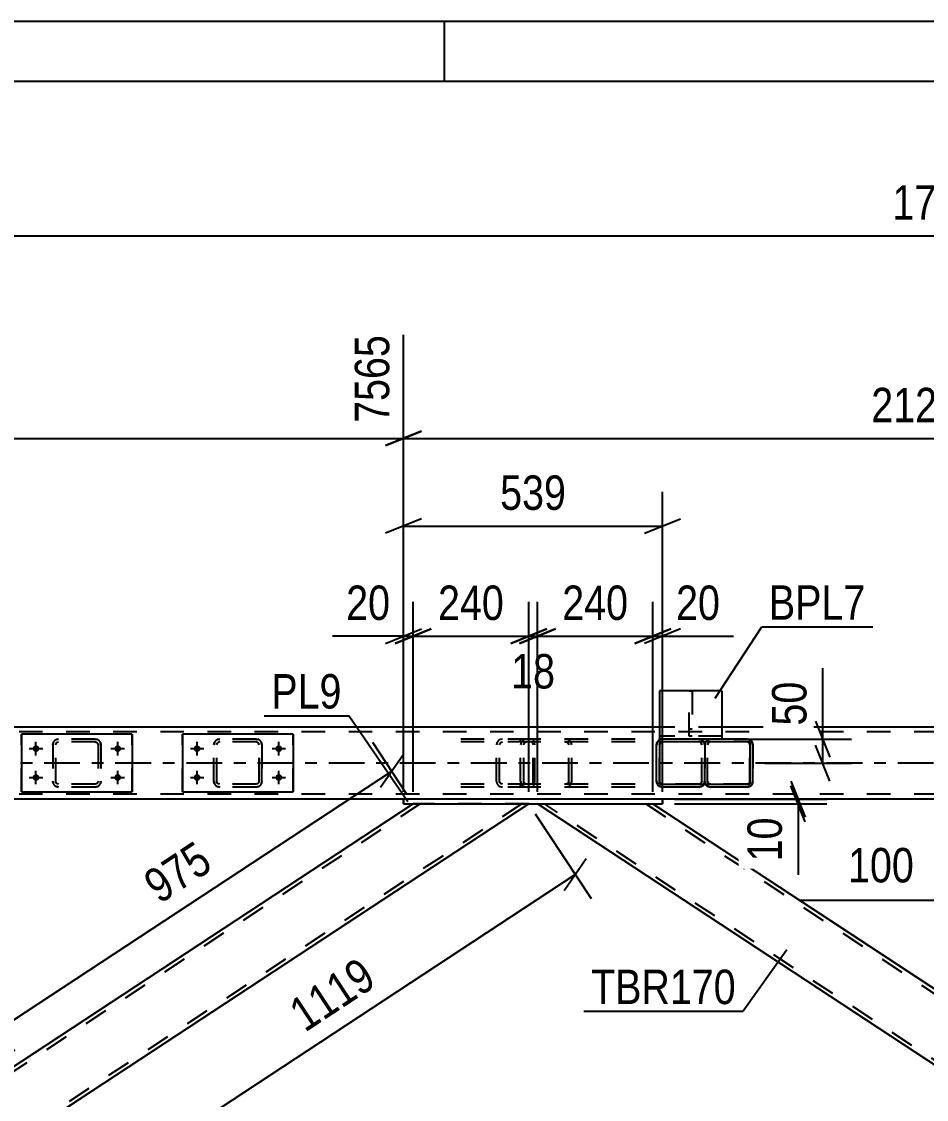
# Model space of a CAD drawing. Header units: millimetres. Extents: x -815 to 374, y -743 to 98.
# Drawn here: x -500.7 to -425.4, y 8.4 to 98.1 of the extents above; entities that cross this region are included whole.
import ezdxf

# ---------------------------------------------------------------- set-up
doc = ezdxf.new("R2010")
doc.units = ezdxf.units.MM
doc.linetypes.add('DXK_LINE_DOT2', pattern=[3.9198, 1.9599, -1.9599])
doc.linetypes.add('DXK_LINE_DOT3', pattern=[5.9187, 2.979, -0.9799, 0.9799, -0.9799])
doc.styles.add('Arial Narrow', font='ARIALN.TTF', dxfattribs={"height": 0.2})

# ---------------------------------------------------------------- blocks, each defined once
blk = doc.blocks.new('Unknown-232933173-1133')
at = {"color": 5, "linetype": 'Continuous'}
for p, q in [((374.469, 98.147), (-814.531, 98.147)), ((-465.531, 93.147), (-465.531, 98.147)), ((369.469, 93.147), (-809.531, 93.147))]:
    blk.add_line(p, q, dxfattribs=at)
blk = doc.blocks.new('Part-232933173-46376 - 4786')
at = {"color": 7, "linetype": 'DXK_LINE_DOT2'}
for p, q in [((-443.883, 37.941), (-443.847, 38.125)), ((-443.847, 38.125), (-443.883, 37.941)), ((-443.883, 34.901), (-443.883, 37.941)), ((-443.883, 37.941), (-443.883, 37.941)), ((-443.883, 34.901), (-443.883, 37.941)), ((-443.643, 37.941), (-443.625, 38.033)), ((-443.625, 38.033), (-443.643, 37.941)), ((-443.643, 34.901), (-443.643, 37.941)), ((-443.643, 37.941), (-443.643, 37.941)), ((-443.643, 34.901), (-443.643, 37.941)), ((-443.625, 38.033), (-443.573, 38.111)), ((-443.573, 38.111), (-443.625, 38.033)), ((-443.587, 38.385), (-443.403, 38.421)), ((-443.573, 38.111), (-443.495, 38.163)), ((-443.403, 38.181), (-443.495, 38.163)), ((-440.363, 38.181), (-443.403, 38.181)), ((-440.363, 38.421), (-440.179, 38.385)), ((-440.271, 38.163), (-440.363, 38.181)), ((-440.193, 38.111), (-440.271, 38.163)), ((-440.193, 38.111), (-440.141, 38.033)), ((-440.141, 38.033), (-440.193, 38.111)), ((-440.141, 38.033), (-440.123, 37.941)), ((-440.123, 37.941), (-440.141, 38.033)), ((-440.123, 34.901), (-440.123, 37.941)), ((-440.123, 37.941), (-440.123, 37.941)), ((-440.123, 34.901), (-440.123, 37.941)), ((-439.92, 38.125), (-439.883, 37.941)), ((-439.883, 37.941), (-439.883, 34.901)), ((-443.883, 34.901), (-443.883, 34.901)), ((-443.847, 34.718), (-443.883, 34.901)), ((-443.883, 34.901), (-443.847, 34.718)), ((-443.643, 34.901), (-443.643, 34.901)), ((-443.625, 34.81), (-443.643, 34.901)), ((-443.643, 34.901), (-443.625, 34.81)), ((-443.573, 34.732), (-443.625, 34.81)), ((-443.625, 34.81), (-443.573, 34.732)), ((-443.403, 34.421), (-443.587, 34.458)), ((-443.495, 34.68), (-443.573, 34.732)), ((-443.403, 34.661), (-443.495, 34.68)), ((-440.363, 34.661), (-443.403, 34.661)), ((-440.271, 34.68), (-440.363, 34.661)), ((-440.179, 34.458), (-440.363, 34.421)), ((-440.193, 34.732), (-440.271, 34.68)), ((-440.141, 34.81), (-440.193, 34.732)), ((-440.193, 34.732), (-440.141, 34.81)), ((-440.123, 34.901), (-440.141, 34.81)), ((-440.141, 34.81), (-440.123, 34.901)), ((-440.123, 34.901), (-440.123, 34.901)), ((-439.883, 34.901), (-439.92, 34.718))]:
    blk.add_line(p, q, dxfattribs=at)
at = {"color": 2, "linetype": 'Continuous'}
for p, q in [((-443.403, 38.421), (-443.587, 38.385)), ((-440.363, 38.421), (-443.403, 38.421)), ((-440.179, 38.385), (-440.363, 38.421)), ((-439.883, 37.941), (-439.92, 38.125)), ((-439.883, 34.901), (-439.883, 37.941)), ((-439.883, 37.941), (-439.883, 37.941)), ((-443.587, 34.458), (-443.403, 34.421)), ((-440.363, 34.421), (-443.403, 34.421)), ((-440.363, 34.421), (-440.179, 34.458)), ((-439.92, 34.718), (-439.883, 34.901)), ((-439.883, 34.901), (-439.883, 34.901))]:
    blk.add_line(p, q, dxfattribs=at)
at = {"color": 7, "linetype": 'DXK_LINE_DOT3'}
blk.add_line((-441.883, 36.421), (-441.883, 36.421), dxfattribs=at)
at = {"color": 7, "linetype": 'DXK_LINE_DOT2'}
for centre, start, end in [((-443.403, 37.941), 112.5, 157.5), ((-443.403, 37.941), 149.40111, 157.5), ((-440.363, 37.941), 22.5, 67.5), ((-443.403, 34.901), 202.5, 247.5), ((-443.403, 34.901), 202.5, 210.59889), ((-440.363, 34.901), 292.5, 337.5)]:
    blk.add_arc(centre, 0.48, start, end, dxfattribs=at)
at = {"color": 2, "linetype": 'Continuous'}
for centre, start, end in [((-443.403, 37.941), 112.5, 149.40111), ((-440.363, 37.941), 22.5, 67.5), ((-443.403, 34.901), 210.59889, 247.5), ((-440.363, 34.901), 292.5, 337.5)]:
    blk.add_arc(centre, 0.48, start, end, dxfattribs=at)
blk = doc.blocks.new('Part-232933173-46434 - 4786')
at = {"color": 2, "linetype": 'Continuous'}
for p, q in [((-442.446, 42.422), (-447.646, 42.422)), ((-447.646, 42.422), (-447.646, 38.422)), ((-442.446, 42.422), (-442.446, 38.422)), ((-447.403, 38.422), (-447.646, 38.422)), ((-442.446, 38.422), (-444.363, 38.422)), ((-442.446, 38.422), (-442.446, 38.422))]:
    blk.add_line(p, q, dxfattribs=at)
at = {"color": 7, "linetype": 'DXK_LINE_DOT2'}
for p, q in [((-442.446, 38.662), (-447.646, 38.662)), ((-447.646, 38.662), (-447.646, 38.646)), ((-447.646, 38.646), (-447.646, 38.442)), ((-442.446, 38.662), (-442.446, 38.662)), ((-442.446, 38.662), (-442.446, 38.442)), ((-447.646, 38.422), (-447.646, 38.442)), ((-444.363, 38.422), (-447.403, 38.422)), ((-442.446, 38.422), (-442.446, 38.442)), ((-442.446, 38.422), (-442.446, 38.422))]:
    blk.add_line(p, q, dxfattribs=at)
blk = doc.blocks.new('Part-232933173-4858 - 4786')
at = {"color": 7, "linetype": 'DXK_LINE_DOT2'}
for p, q in [((-382.419, 33.021), (-458.734, -17.178)), ((-373.975, 33.021), (-450.291, -17.178)), ((-373.393, 33.021), (-383.001, 33.021)), ((-415.595, 11.582), (-420.399, 8.422)), ((-410.791, 8.422), (-415.595, 5.262)), ((-458.162, -16.418), (-459.317, -17.178)), ((-449.709, -17.178), (-459.317, -17.178))]:
    blk.add_line(p, q, dxfattribs=at)
at = {"color": 2, "linetype": 'Continuous'}
for p, q in [((-383.001, 33.021), (-415.595, 11.582)), ((-373.393, 33.021), (-410.791, 8.422)), ((-420.399, 8.422), (-458.162, -16.418)), ((-415.595, 5.262), (-449.709, -17.178))]:
    blk.add_line(p, q, dxfattribs=at)
blk = doc.blocks.new('Bolt-232933173-46454 - 4786')
at = {"linetype": 'Continuous'}
for points in [[(-486.123, 37.901, -1), (-486.123, 37.341, -1)], [(-479.323, 37.901, -1), (-479.323, 37.341, -1)], [(-486.123, 35.501, -1), (-486.123, 34.941, -1)], [(-479.323, 35.501, -1), (-479.323, 34.941, -1)]]:
    blk.add_hatch(color=1, dxfattribs=at).paths.add_polyline_path(points)
at = {"color": 1, "linetype": 'Continuous'}
for p, q in [((-486.123, 37.061), (-486.123, 38.181)), ((-479.323, 37.061), (-479.323, 38.181)), ((-486.683, 37.621), (-485.563, 37.621)), ((-479.883, 37.621), (-478.763, 37.621)), ((-486.683, 35.221), (-485.563, 35.221)), ((-486.123, 34.661), (-486.123, 35.781)), ((-479.883, 35.221), (-478.763, 35.221)), ((-479.323, 34.661), (-479.323, 35.781))]:
    blk.add_line(p, q, dxfattribs=at)
blk = doc.blocks.new('Part-232933173-4863 - 4786')
at = {"color": 7, "linetype": 'DXK_LINE_DOT2'}
for p, q in [((-467.553, 33.021), (-543.869, -17.178)), ((-459.11, 33.021), (-535.425, -17.178)), ((-458.527, 33.021), (-468.135, 33.021)), ((-500.729, 11.582), (-505.533, 8.422)), ((-495.925, 8.422), (-500.729, 5.262)), ((-543.297, -16.418), (-544.451, -17.178)), ((-534.843, -17.178), (-544.451, -17.178))]:
    blk.add_line(p, q, dxfattribs=at)
at = {"color": 2, "linetype": 'Continuous'}
for p, q in [((-468.135, 33.021), (-500.729, 11.582)), ((-458.527, 33.021), (-495.925, 8.422)), ((-505.533, 8.422), (-543.297, -16.418)), ((-500.729, 5.262), (-534.843, -17.178))]:
    blk.add_line(p, q, dxfattribs=at)
blk = doc.blocks.new('Part-232933173-4913 - 4786')
at = {"color": 7, "linetype": 'DXK_LINE_DOT2'}
for p, q in [((-459.16, 38.125), (-459.199, 37.941)), ((-459.199, 34.901), (-459.199, 37.941)), ((-458.943, 37.941), (-458.924, 38.033)), ((-458.943, 34.901), (-458.943, 37.941)), ((-458.924, 38.033), (-458.869, 38.111)), ((-458.688, 38.421), (-458.883, 38.385)), ((-458.869, 38.111), (-458.786, 38.163)), ((-458.786, 38.163), (-458.688, 38.181)), ((-449.673, 38.421), (-458.688, 38.421)), ((-449.673, 38.181), (-458.688, 38.181)), ((-455.257, 38.385), (-455.453, 38.421)), ((-455.453, 38.181), (-455.355, 38.163)), ((-455.355, 38.163), (-455.272, 38.111)), ((-455.272, 38.111), (-455.217, 38.033)), ((-455.217, 38.033), (-455.197, 37.941)), ((-455.197, 34.901), (-455.197, 37.941)), ((-454.942, 37.941), (-454.981, 38.125)), ((-454.942, 34.901), (-454.942, 37.941)), ((-459.199, 34.901), (-459.16, 34.718)), ((-458.924, 34.81), (-458.943, 34.901)), ((-458.869, 34.732), (-458.924, 34.81)), ((-458.883, 34.458), (-458.688, 34.421)), ((-458.786, 34.68), (-458.869, 34.732)), ((-458.688, 34.661), (-458.786, 34.68)), ((-449.673, 34.661), (-458.688, 34.661)), ((-449.673, 34.421), (-458.688, 34.421)), ((-455.355, 34.68), (-455.453, 34.661)), ((-455.453, 34.421), (-455.257, 34.458)), ((-455.272, 34.732), (-455.355, 34.68)), ((-455.217, 34.81), (-455.272, 34.732)), ((-455.197, 34.901), (-455.217, 34.81)), ((-454.981, 34.718), (-454.942, 34.901))]:
    blk.add_line(p, q, dxfattribs=at)
for centre, start, end in [((-458.707, 37.921), 110.75832, 155.68004), ((-455.433, 37.921), 24.31996, 69.24168), ((-458.707, 34.922), 204.31996, 249.24168), ((-455.433, 34.922), 290.75832, 335.68004)]:
    blk.add_arc(centre, 0.496, start, end, dxfattribs=at)
blk = doc.blocks.new('Part-232933173-4919 - 4786')
at = {"color": 7, "linetype": 'DXK_LINE_DOT2'}
for p, q in [((-458.301, 38.421), (-465.743, 38.421)), ((-458.301, 38.181), (-465.743, 38.181)), ((-461.173, 38.125), (-461.212, 37.941)), ((-461.212, 34.901), (-461.212, 37.941)), ((-460.96, 37.941), (-460.941, 38.033)), ((-460.96, 34.901), (-460.96, 37.941)), ((-460.941, 38.033), (-460.886, 38.111)), ((-460.708, 38.421), (-460.901, 38.385)), ((-460.886, 38.111), (-460.804, 38.163)), ((-460.804, 38.163), (-460.708, 38.181)), ((-459.199, 38.181), (-459.199, 38.421)), ((-458.198, 38.385), (-458.301, 38.421)), ((-458.301, 38.181), (-458.25, 38.163)), ((-458.25, 38.163), (-458.206, 38.111)), ((-458.206, 38.111), (-458.177, 38.033)), ((-458.111, 38.281), (-458.198, 38.385)), ((-458.177, 38.033), (-458.166, 37.941)), ((-458.166, 34.901), (-458.166, 37.941)), ((-458.052, 38.125), (-458.111, 38.281)), ((-458.032, 37.941), (-458.052, 38.125)), ((-458.032, 34.901), (-458.032, 37.941)), ((-458.301, 34.661), (-465.743, 34.661)), ((-458.301, 34.421), (-465.743, 34.421)), ((-461.212, 34.901), (-461.173, 34.718)), ((-460.941, 34.81), (-460.96, 34.901)), ((-460.886, 34.732), (-460.941, 34.81)), ((-460.901, 34.458), (-460.708, 34.421)), ((-460.804, 34.68), (-460.886, 34.732)), ((-460.708, 34.661), (-460.804, 34.68)), ((-459.199, 34.421), (-459.199, 34.661)), ((-458.25, 34.68), (-458.301, 34.661)), ((-458.301, 34.421), (-458.198, 34.458)), ((-458.206, 34.732), (-458.25, 34.68)), ((-458.177, 34.81), (-458.206, 34.732)), ((-458.198, 34.458), (-458.111, 34.562)), ((-458.166, 34.901), (-458.177, 34.81)), ((-458.111, 34.562), (-458.052, 34.718)), ((-458.052, 34.718), (-458.032, 34.901))]:
    blk.add_line(p, q, dxfattribs=at)
for centre, start, end in [((-460.723, 37.926), 111.15132, 156.10486), ((-460.723, 34.917), 203.89514, 248.84868)]:
    blk.add_arc(centre, 0.492, start, end, dxfattribs=at)
blk = doc.blocks.new('Part-232933173-4961 - 4786')
at = {"color": 2, "linetype": 'Continuous'}
for p, q in [((-447.646, 39.421), (-735.323, 39.421)), ((-243.324, 39.421), (-442.446, 39.421)), ((-468.935, 33.421), (-532.524, 33.421)), ((-383.801, 33.421), (-447.39, 33.421))]:
    blk.add_line(p, q, dxfattribs=at)
at = {"color": 7, "linetype": 'DXK_LINE_DOT2'}
for p, q in [((-75.641, 39.021), (-735.323, 39.021)), ((-442.446, 39.421), (-447.646, 39.421)), ((-75.641, 33.821), (-735.323, 33.821)), ((-447.39, 33.421), (-468.935, 33.421))]:
    blk.add_line(p, q, dxfattribs=at)
at = {"color": 7, "linetype": 'DXK_LINE_DOT3'}
blk.add_line((-75.641, 36.421), (-735.323, 36.421), dxfattribs=at)
blk = doc.blocks.new('Bolt-232933173-46469 - 4786')
at = {"linetype": 'Continuous'}
for points in [[(-499.527, 37.903, -1), (-499.527, 37.343, -1)], [(-492.727, 37.903, -1), (-492.727, 37.343, -1)], [(-499.527, 35.503, -1), (-499.527, 34.943, -1)], [(-492.727, 35.503, -1), (-492.727, 34.943, -1)]]:
    blk.add_hatch(color=1, dxfattribs=at).paths.add_polyline_path(points)
at = {"color": 1, "linetype": 'Continuous'}
for p, q in [((-499.527, 37.063), (-499.527, 38.183)), ((-492.727, 37.063), (-492.727, 38.183)), ((-500.087, 37.623), (-498.967, 37.623)), ((-493.287, 37.623), (-492.167, 37.623)), ((-500.087, 35.223), (-498.967, 35.223)), ((-499.527, 34.663), (-499.527, 35.783)), ((-493.287, 35.223), (-492.167, 35.223)), ((-492.727, 34.663), (-492.727, 35.783))]:
    blk.add_line(p, q, dxfattribs=at)
blk = doc.blocks.new('Part-232933173-5003 - 4786')
at = {"color": 2, "linetype": 'Continuous'}
for p, q in [((-420.399, 8.422), (-457.797, 33.021)), ((-448.19, 33.021), (-415.595, 11.582)), ((-420.399, 8.422), (-415.595, 11.582))]:
    blk.add_line(p, q, dxfattribs=at)
at = {"color": 7, "linetype": 'DXK_LINE_DOT2'}
for p, q in [((-457.797, 33.021), (-448.19, 33.021)), ((-420.108, 8.613), (-457.215, 33.021)), ((-448.772, 33.021), (-415.886, 11.39)), ((-415.886, 11.39), (-415.955, 11.345))]:
    blk.add_line(p, q, dxfattribs=at)
blk = doc.blocks.new('Part-232933173-5050 - 4786')
at = {"color": 2, "linetype": 'Continuous'}
for p, q in [((-468.935, 33.021), (-468.935, 33.421)), ((-468.935, 33.421), (-468.935, 33.421)), ((-447.39, 33.421), (-468.935, 33.421)), ((-447.39, 33.421), (-447.39, 33.021)), ((-468.935, 33.021), (-468.935, 33.021)), ((-468.935, 33.021), (-447.39, 33.021))]:
    blk.add_line(p, q, dxfattribs=at)
at = {"color": 7, "linetype": 'DXK_LINE_DOT2'}
for p, q in [((-468.935, 33.421), (-468.935, 33.021)), ((-447.39, 33.421), (-447.39, 33.421)), ((-447.39, 33.021), (-447.39, 33.421)), ((-447.39, 33.021), (-447.39, 33.021))]:
    blk.add_line(p, q, dxfattribs=at)
blk = doc.blocks.new('Part-232933173-46379 - 4786')
at = {"color": 7, "linetype": 'DXK_LINE_DOT2'}
for p, q in [((-484.723, 37.941), (-484.687, 38.125)), ((-484.687, 38.125), (-484.723, 37.941)), ((-484.723, 34.901), (-484.723, 37.941)), ((-484.723, 37.941), (-484.723, 37.941)), ((-484.723, 34.901), (-484.723, 37.941)), ((-484.483, 37.941), (-484.465, 38.033)), ((-484.483, 37.941), (-484.465, 38.033)), ((-484.483, 34.901), (-484.483, 37.941)), ((-484.483, 37.941), (-484.483, 37.941)), ((-484.483, 34.901), (-484.483, 37.941)), ((-484.465, 38.033), (-484.413, 38.111)), ((-484.427, 38.385), (-484.243, 38.421)), ((-484.243, 38.421), (-484.427, 38.385)), ((-484.335, 38.163), (-484.413, 38.111)), ((-484.243, 38.181), (-484.335, 38.163)), ((-481.203, 38.421), (-484.243, 38.421)), ((-481.203, 38.181), (-484.243, 38.181)), ((-481.203, 38.421), (-481.019, 38.385)), ((-481.019, 38.385), (-481.203, 38.421)), ((-481.111, 38.163), (-481.203, 38.181)), ((-481.033, 38.111), (-481.111, 38.163)), ((-480.981, 38.033), (-481.033, 38.111)), ((-480.963, 37.941), (-480.981, 38.033)), ((-480.963, 37.941), (-480.981, 38.033)), ((-480.963, 34.901), (-480.963, 37.941)), ((-480.963, 37.941), (-480.963, 37.941)), ((-480.963, 34.901), (-480.963, 37.941)), ((-480.76, 38.125), (-480.723, 37.941)), ((-480.723, 37.941), (-480.76, 38.125)), ((-480.723, 34.901), (-480.723, 37.941)), ((-480.723, 37.941), (-480.723, 37.941)), ((-480.723, 37.941), (-480.723, 34.901)), ((-484.723, 34.901), (-484.723, 34.901)), ((-484.687, 34.718), (-484.723, 34.901)), ((-484.723, 34.901), (-484.687, 34.718)), ((-484.483, 34.901), (-484.483, 34.901)), ((-484.465, 34.81), (-484.483, 34.901)), ((-484.465, 34.81), (-484.483, 34.901)), ((-484.413, 34.732), (-484.465, 34.81)), ((-484.243, 34.421), (-484.427, 34.458)), ((-484.427, 34.458), (-484.243, 34.421)), ((-484.335, 34.68), (-484.413, 34.732)), ((-484.243, 34.661), (-484.335, 34.68)), ((-481.203, 34.661), (-484.243, 34.661)), ((-481.203, 34.421), (-484.243, 34.421)), ((-481.111, 34.68), (-481.203, 34.661)), ((-481.019, 34.458), (-481.203, 34.421)), ((-481.203, 34.421), (-481.019, 34.458)), ((-481.033, 34.732), (-481.111, 34.68)), ((-480.981, 34.81), (-481.033, 34.732)), ((-480.981, 34.81), (-480.963, 34.901)), ((-480.981, 34.81), (-480.963, 34.901)), ((-480.963, 34.901), (-480.963, 34.901)), ((-480.723, 34.901), (-480.76, 34.718)), ((-480.76, 34.718), (-480.723, 34.901)), ((-480.723, 34.901), (-480.723, 34.901))]:
    blk.add_line(p, q, dxfattribs=at)
at = {"color": 7, "linetype": 'DXK_LINE_DOT3'}
blk.add_line((-482.723, 36.421), (-482.723, 36.421), dxfattribs=at)
at = {"color": 7, "linetype": 'DXK_LINE_DOT2'}
for centre, start, end in [((-484.243, 37.941), 112.5, 157.5), ((-484.243, 37.941), 112.5, 157.5), ((-481.203, 37.941), 22.5, 67.5), ((-481.203, 37.941), 22.5, 67.5), ((-484.243, 34.901), 202.5, 247.5), ((-484.243, 34.901), 202.5, 247.5), ((-481.203, 34.901), 292.5, 337.5), ((-481.203, 34.901), 292.5, 337.5)]:
    blk.add_arc(centre, 0.48, start, end, dxfattribs=at)
blk = doc.blocks.new('Part-232933173-46380 - 4786')
at = {"color": 2, "linetype": 'Continuous'}
for p, q in [((-478.123, 38.821), (-487.323, 38.821)), ((-487.323, 38.821), (-487.323, 34.021)), ((-478.123, 38.821), (-478.123, 34.021)), ((-487.323, 34.021), (-478.123, 34.021))]:
    blk.add_line(p, q, dxfattribs=at)
at = {"color": 7, "linetype": 'DXK_LINE_DOT2'}
for p, q in [((-487.323, 34.021), (-487.323, 38.821)), ((-478.123, 34.021), (-478.123, 38.821))]:
    blk.add_line(p, q, dxfattribs=at)
blk = doc.blocks.new('Part-232933173-46411 - 4786')
at = {"color": 2, "linetype": 'Continuous'}
for p, q in [((-447.847, 38.126), (-447.883, 37.942)), ((-447.883, 34.902), (-447.883, 37.942)), ((-447.883, 37.942), (-447.883, 37.942)), ((-447.403, 38.422), (-447.587, 38.386)), ((-447.403, 38.182), (-447.409, 38.181)), ((-444.363, 38.422), (-447.403, 38.422)), ((-444.363, 38.182), (-447.403, 38.182)), ((-444.179, 38.386), (-444.363, 38.422)), ((-444.363, 38.182), (-444.358, 38.181)), ((-447.883, 34.902), (-447.883, 34.902)), ((-447.883, 34.902), (-447.847, 34.719)), ((-447.587, 34.459), (-447.403, 34.422)), ((-444.363, 34.422), (-447.403, 34.422)), ((-444.363, 34.422), (-444.179, 34.459))]:
    blk.add_line(p, q, dxfattribs=at)
at = {"color": 7, "linetype": 'DXK_LINE_DOT2'}
for p, q in [((-447.883, 37.942), (-447.847, 38.126)), ((-447.883, 34.902), (-447.883, 37.942)), ((-447.643, 37.942), (-447.625, 38.034)), ((-447.625, 38.034), (-447.643, 37.942)), ((-447.643, 34.902), (-447.643, 37.942)), ((-447.643, 37.942), (-447.643, 37.942)), ((-447.643, 34.902), (-447.643, 37.942)), ((-447.625, 38.034), (-447.573, 38.112)), ((-447.573, 38.112), (-447.625, 38.034)), ((-447.587, 38.386), (-447.403, 38.422)), ((-447.573, 38.112), (-447.495, 38.164)), ((-447.403, 38.182), (-447.495, 38.164)), ((-444.363, 38.422), (-444.179, 38.386)), ((-444.271, 38.164), (-444.363, 38.182)), ((-444.193, 38.112), (-444.271, 38.164)), ((-444.193, 38.112), (-444.141, 38.034)), ((-444.141, 38.034), (-444.193, 38.112)), ((-444.141, 38.034), (-444.123, 37.942)), ((-444.123, 37.942), (-444.141, 38.034)), ((-444.123, 34.902), (-444.123, 37.942)), ((-444.123, 37.942), (-444.123, 37.942)), ((-444.123, 34.902), (-444.123, 37.942)), ((-443.92, 38.126), (-443.883, 37.942)), ((-443.883, 37.942), (-443.92, 38.126)), ((-443.883, 34.902), (-443.883, 37.942)), ((-443.883, 37.942), (-443.883, 37.942)), ((-443.883, 37.942), (-443.883, 34.902)), ((-447.847, 34.719), (-447.883, 34.902)), ((-447.643, 34.902), (-447.643, 34.902)), ((-447.625, 34.811), (-447.643, 34.902)), ((-447.643, 34.902), (-447.625, 34.811)), ((-447.573, 34.733), (-447.625, 34.811)), ((-447.625, 34.811), (-447.573, 34.733)), ((-447.403, 34.422), (-447.587, 34.459)), ((-447.495, 34.681), (-447.573, 34.733)), ((-447.403, 34.662), (-447.495, 34.681)), ((-444.363, 34.662), (-447.403, 34.662)), ((-444.271, 34.681), (-444.363, 34.662)), ((-444.179, 34.459), (-444.363, 34.422)), ((-444.193, 34.733), (-444.271, 34.681)), ((-444.141, 34.811), (-444.193, 34.733)), ((-444.193, 34.733), (-444.141, 34.811)), ((-444.123, 34.902), (-444.141, 34.811)), ((-444.141, 34.811), (-444.123, 34.902)), ((-444.123, 34.902), (-444.123, 34.902)), ((-443.883, 34.902), (-443.92, 34.719)), ((-443.92, 34.719), (-443.883, 34.902)), ((-443.883, 34.902), (-443.883, 34.902))]:
    blk.add_line(p, q, dxfattribs=at)
at = {"color": 7, "linetype": 'DXK_LINE_DOT3'}
blk.add_line((-445.883, 36.422), (-445.883, 36.422), dxfattribs=at)
at = {"color": 2, "linetype": 'Continuous'}
for centre, start, end in [((-447.403, 37.942), 112.5, 157.5), ((-444.363, 37.942), 30.44045, 67.5), ((-447.403, 34.902), 202.5, 247.5), ((-444.363, 34.902), 292.5, 329.24261)]:
    blk.add_arc(centre, 0.48, start, end, dxfattribs=at)
at = {"color": 7, "linetype": 'DXK_LINE_DOT2'}
for centre, start, end in [((-447.403, 37.942), 112.5, 157.5), ((-444.363, 37.942), 22.5, 67.5), ((-444.363, 37.942), 22.5, 30.44045), ((-447.403, 34.902), 202.5, 247.5), ((-444.363, 34.902), 292.5, 337.5), ((-444.363, 34.902), 329.24261, 337.5)]:
    blk.add_arc(centre, 0.48, start, end, dxfattribs=at)
blk = doc.blocks.new('Part-232933173-46412 - 4786')
at = {"color": 7, "linetype": 'DXK_LINE_DOT2'}
for p, q in [((-498.127, 37.943), (-498.09, 38.126)), ((-498.09, 38.126), (-498.127, 37.943)), ((-498.127, 37.943), (-498.127, 34.903)), ((-497.887, 37.943), (-497.868, 38.034)), ((-497.887, 34.903), (-497.887, 37.943)), ((-497.868, 38.034), (-497.816, 38.112)), ((-497.83, 38.386), (-497.647, 38.423)), ((-497.647, 38.423), (-497.83, 38.386)), ((-497.816, 38.112), (-497.738, 38.164)), ((-497.738, 38.164), (-497.647, 38.183)), ((-494.607, 38.423), (-497.647, 38.423)), ((-494.607, 38.183), (-497.647, 38.183)), ((-494.607, 38.423), (-494.423, 38.386)), ((-494.423, 38.386), (-494.607, 38.423)), ((-494.607, 38.183), (-494.515, 38.164)), ((-494.515, 38.164), (-494.437, 38.112)), ((-494.437, 38.112), (-494.385, 38.034)), ((-494.385, 38.034), (-494.367, 37.943)), ((-494.367, 37.943), (-494.367, 34.903)), ((-494.163, 38.126), (-494.127, 37.943)), ((-494.127, 37.943), (-494.163, 38.126)), ((-494.127, 37.943), (-494.127, 34.903)), ((-498.09, 34.719), (-498.127, 34.903)), ((-498.127, 34.903), (-498.09, 34.719)), ((-497.868, 34.811), (-497.887, 34.903)), ((-497.816, 34.733), (-497.868, 34.811)), ((-497.647, 34.423), (-497.83, 34.459)), ((-497.83, 34.459), (-497.647, 34.423)), ((-497.738, 34.681), (-497.816, 34.733)), ((-497.647, 34.663), (-497.738, 34.681)), ((-494.607, 34.663), (-497.647, 34.663)), ((-494.607, 34.423), (-497.647, 34.423)), ((-494.515, 34.681), (-494.607, 34.663)), ((-494.423, 34.459), (-494.607, 34.423)), ((-494.607, 34.423), (-494.423, 34.459)), ((-494.437, 34.733), (-494.515, 34.681)), ((-494.385, 34.811), (-494.437, 34.733)), ((-494.367, 34.903), (-494.385, 34.811)), ((-494.127, 34.903), (-494.163, 34.719)), ((-494.163, 34.719), (-494.127, 34.903))]:
    blk.add_line(p, q, dxfattribs=at)
at = {"color": 7, "linetype": 'DXK_LINE_DOT3'}
blk.add_line((-496.127, 36.423), (-496.127, 36.423), dxfattribs=at)
at = {"color": 7, "linetype": 'DXK_LINE_DOT2'}
for centre, start, end in [((-497.647, 37.943), 112.5, 157.5), ((-497.647, 37.943), 112.5, 157.5), ((-494.607, 37.943), 22.5, 67.5), ((-494.607, 37.943), 22.5, 67.5), ((-497.647, 34.903), 202.5, 247.5), ((-497.647, 34.903), 202.5, 247.5), ((-494.607, 34.903), 292.5, 337.5), ((-494.607, 34.903), 292.5, 337.5)]:
    blk.add_arc(centre, 0.48, start, end, dxfattribs=at)
blk = doc.blocks.new('Part-232933173-46413 - 4786')
at = {"color": 2, "linetype": 'Continuous'}
for p, q in [((-491.527, 38.823), (-500.727, 38.823)), ((-500.727, 38.823), (-500.727, 34.023)), ((-491.527, 38.823), (-491.527, 34.023)), ((-500.727, 34.023), (-491.527, 34.023))]:
    blk.add_line(p, q, dxfattribs=at)
at = {"color": 7, "linetype": 'DXK_LINE_DOT2'}
for p, q in [((-500.727, 34.023), (-500.727, 38.823)), ((-491.527, 34.023), (-491.527, 38.823))]:
    blk.add_line(p, q, dxfattribs=at)
blk = doc.blocks.new('Part-232933173-46433 - 4786')
at = {"color": 2, "linetype": 'Continuous'}
for p, q in [((-440.123, 38.181), (-447.643, 38.181)), ((-447.643, 38.181), (-447.643, 34.661)), ((-440.123, 38.181), (-440.123, 34.661)), ((-447.643, 34.661), (-440.123, 34.661))]:
    blk.add_line(p, q, dxfattribs=at)
at = {"color": 7, "linetype": 'DXK_LINE_DOT2'}
for p, q in [((-447.643, 34.661), (-447.643, 38.181)), ((-440.123, 34.661), (-440.123, 38.181))]:
    blk.add_line(p, q, dxfattribs=at)
blk = doc.blocks.new('Part-232933173-46435 - 4786')
at = {"color": 7, "linetype": 'DXK_LINE_DOT2'}
for p, q in [((-445.164, 38.662), (-445.164, 42.422)), ((-445.164, 42.422), (-444.924, 42.422)), ((-444.924, 42.422), (-444.924, 38.662)), ((-445.164, 39.262), (-444.924, 39.262)), ((-444.924, 38.662), (-445.164, 38.662))]:
    blk.add_line(p, q, dxfattribs=at)
blk = doc.blocks.new('StraightDimension-232933173-55754 - 4786')
at = {"color": 7, "linetype": 'Continuous'}
for p, q in [((-434.067, 38.422), (-434.067, 44.329)), ((-434.067, 38.422), (-434.067, 44.329)), ((-434.667, 39.922), (-433.467, 36.922)), ((-441.446, 38.422), (-431.667, 38.422)), ((-433.467, 34.921), (-434.667, 37.921)), ((-434.067, 36.421), (-434.067, 38.422)), ((-438.883, 36.421), (-431.667, 36.421))]:
    blk.add_line(p, q, dxfattribs=at)
at = {"color": 0}
blk.add_wipeout([(-434.817, 43.804), (-439.017, 43.804), (-439.017, 38.947), (-434.817, 38.947)], dxfattribs=at)
at = {"color": 3, "style": 'Arial Narrow'}
blk.add_text('50', height=2.8633, rotation=90.00021, dxfattribs=at).set_placement((-435.417, 39.547))
blk = doc.blocks.new('StraightDimension-232933173-5414 - 4786')
at = {"color": 7, "linetype": 'Continuous'}
for p, q in [((-468.685, 33.857), (-471.492, 38.125)), ((-470.849, 34.418), (-469.003, 37.07)), ((-502.52, 14.304), (-469.926, 35.744)), ((-501.279, 12.417), (-504.087, 16.685)), ((-501.597, 15.63), (-503.444, 12.979))]:
    blk.add_line(p, q, dxfattribs=at)
at = {"color": 0}
blk.add_wipeout([(-483.843, 27.487), (-486.151, 30.996), (-491.736, 27.323), (-489.428, 23.814)], dxfattribs=at)
at = {"color": 3, "style": 'Arial Narrow'}
blk.add_text('975', height=2.8633, rotation=33.33468, dxfattribs=at).set_placement((-489.256, 24.645))
blk = doc.blocks.new('StraightDimension-232933173-6742 - 4786')
at = {"color": 7, "linetype": 'Continuous'}
for p, q in [((-468.935, 34.421), (-468.935, 59.003)), ((-447.39, 34.421), (-447.39, 59.003)), ((-467.435, 56.753), (-470.435, 55.553)), ((-448.89, 55.553), (-445.89, 56.753)), ((-468.935, 56.153), (-447.39, 56.153))]:
    blk.add_line(p, q, dxfattribs=at)
at = {"color": 0}
blk.add_wipeout([(-454.82, 56.903), (-454.82, 61.103), (-461.505, 61.103), (-461.505, 56.903)], dxfattribs=at)
at = {"color": 3, "style": 'Arial Narrow'}
blk.add_text('539', height=2.8633, dxfattribs=at).set_placement((-460.905, 57.503))
blk = doc.blocks.new('StraightDimension-232933173-6709 - 4786')
at = {"color": 7, "linetype": 'Continuous'}
for p, q in [((-458.527, 34.021), (-458.527, 49.384)), ((-457.797, 34.021), (-457.797, 49.384)), ((-460.027, 46.384), (-457.027, 47.584)), ((-456.297, 47.584), (-459.297, 46.384)), ((-458.527, 46.984), (-457.797, 46.984))]:
    blk.add_line(p, q, dxfattribs=at)
at = {"color": 0}
blk.add_wipeout([(-455.734, 42.034), (-455.734, 46.234), (-460.59, 46.234), (-460.59, 42.034)], dxfattribs=at)
at = {"color": 3, "style": 'Arial Narrow'}
blk.add_text('18', height=2.8633, dxfattribs=at).set_placement((-459.99, 42.634))
blk = doc.blocks.new('StraightDimension-232933173-6701 - 4786')
at = {"color": 7, "linetype": 'Continuous'}
for p, q in [((-448.19, 34.021), (-448.19, 49.834)), ((-447.39, 34.021), (-447.39, 49.834)), ((-449.69, 46.384), (-446.69, 47.584)), ((-445.89, 47.584), (-448.89, 46.384)), ((-448.19, 46.984), (-447.39, 46.984)), ((-447.39, 46.984), (-441.483, 46.984)), ((-447.39, 46.984), (-441.483, 46.984))]:
    blk.add_line(p, q, dxfattribs=at)
at = {"color": 0}
blk.add_wipeout([(-442.008, 47.734), (-442.008, 51.934), (-446.865, 51.934), (-446.865, 47.734)], dxfattribs=at)
at = {"color": 3, "style": 'Arial Narrow'}
blk.add_text('20', height=2.8633, dxfattribs=at).set_placement((-446.265, 48.334))
blk = doc.blocks.new('StraightDimension-232933173-36938 - 4786')
at = {"color": 7, "linetype": 'Continuous'}
for p, q in [((-554.069, 34.421), (-554.069, 72.057)), ((-468.935, 34.421), (-468.935, 72.057)), ((-552.569, 64.044), (-555.569, 62.844)), ((-470.435, 62.844), (-467.435, 64.044)), ((-554.069, 63.444), (-468.935, 63.444))]:
    blk.add_line(p, q, dxfattribs=at)
at = {"color": 0}
blk.add_wipeout([(-507.246, 64.194), (-507.246, 68.394), (-515.758, 68.394), (-515.758, 64.194)], dxfattribs=at)
at = {"color": 3, "style": 'Arial Narrow'}
blk.add_text('2128', height=2.8633, dxfattribs=at).set_placement((-515.158, 64.794))
at = {"color": 0, "linetype": 'Continuous'}
blk.add_wipeout([(-469.535, 72.657), (-473.735, 72.657), (-473.735, 64.144), (-469.535, 64.144)], dxfattribs=at)
at = {"color": 3, "linetype": 'Continuous', "style": 'Arial Narrow'}
blk.add_text('7565', height=2.8633, rotation=90.00021, dxfattribs=at).set_placement((-470.135, 64.744))
blk = doc.blocks.new('StraightDimension-232933173-6677 - 4786')
at = {"color": 7, "linetype": 'Continuous'}
for p, q in [((-468.935, 34.021), (-468.935, 49.834)), ((-468.135, 34.021), (-468.135, 49.834)), ((-470.435, 46.384), (-467.435, 47.584)), ((-466.635, 47.584), (-469.635, 46.384)), ((-468.935, 46.984), (-474.841, 46.984)), ((-468.935, 46.984), (-474.841, 46.984)), ((-468.935, 46.984), (-468.135, 46.984))]:
    blk.add_line(p, q, dxfattribs=at)
at = {"color": 0}
blk.add_wipeout([(-469.46, 47.734), (-469.46, 51.934), (-474.316, 51.934), (-474.316, 47.734)], dxfattribs=at)
at = {"color": 3, "style": 'Arial Narrow'}
blk.add_text('20', height=2.8633, dxfattribs=at).set_placement((-473.716, 48.334))
blk = doc.blocks.new('StraightDimension-232933173-5424 - 4786')
at = {"color": 7, "linetype": 'Continuous'}
for p, q in [((-457.978, 32.186), (-453.341, 25.137)), ((-455.583, 25.817), (-453.737, 28.468)), ((-492.058, 2.542), (-454.66, 27.142)), ((-495.376, 7.586), (-490.739, 0.537)), ((-491.135, 3.868), (-492.982, 1.217))]:
    blk.add_line(p, q, dxfattribs=at)
at = {"color": 0}
blk.add_wipeout([(-470.215, 17.808), (-472.523, 21.317), (-479.635, 16.639), (-477.327, 13.13)], dxfattribs=at)
at = {"color": 3, "style": 'Arial Narrow'}
blk.add_text('1119', height=2.8633, rotation=33.33468, dxfattribs=at).set_placement((-477.156, 13.961))
blk = doc.blocks.new('StraightDimension-232933173-6214 - 4786')
at = {"color": 7, "linetype": 'Continuous'}
for p, q in [((-436.711, 34.921), (-435.511, 31.921)), ((-435.511, 31.521), (-436.711, 34.521)), ((-446.39, 33.421), (-433.711, 33.421)), ((-436.111, 33.021), (-436.111, 33.421)), ((-446.39, 33.021), (-433.711, 33.021)), ((-436.111, 33.021), (-436.111, 27.115)), ((-436.111, 33.021), (-436.111, 27.115))]:
    blk.add_line(p, q, dxfattribs=at)
at = {"color": 0}
blk.add_wipeout([(-436.861, 32.496), (-441.061, 32.496), (-441.061, 27.64), (-436.861, 27.64)], dxfattribs=at)
at = {"color": 3, "style": 'Arial Narrow'}
blk.add_text('10', height=2.8633, rotation=90.00021, dxfattribs=at).set_placement((-437.461, 28.24))
blk = doc.blocks.new('StraightDimension-232933173-6685 - 4786')
at = {"color": 7, "linetype": 'Continuous'}
for p, q in [((-468.135, 34.021), (-468.135, 49.834)), ((-458.527, 34.021), (-458.527, 49.834)), ((-469.635, 46.384), (-466.635, 47.584)), ((-457.027, 47.584), (-460.027, 46.384)), ((-468.135, 46.984), (-458.527, 46.984))]:
    blk.add_line(p, q, dxfattribs=at)
at = {"color": 0}
blk.add_wipeout([(-459.989, 47.734), (-459.989, 51.934), (-466.673, 51.934), (-466.673, 47.734)], dxfattribs=at)
at = {"color": 3, "style": 'Arial Narrow'}
blk.add_text('240', height=2.8633, dxfattribs=at).set_placement((-466.073, 48.334))
blk = doc.blocks.new('StraightDimension-232933173-6693 - 4786')
at = {"color": 7, "linetype": 'Continuous'}
for p, q in [((-457.797, 34.021), (-457.797, 49.834)), ((-448.19, 34.021), (-448.19, 49.834)), ((-459.297, 46.384), (-456.297, 47.584)), ((-446.69, 47.584), (-449.69, 46.384)), ((-457.797, 46.984), (-448.19, 46.984))]:
    blk.add_line(p, q, dxfattribs=at)
at = {"color": 0}
blk.add_wipeout([(-449.651, 47.734), (-449.651, 51.934), (-456.336, 51.934), (-456.336, 47.734)], dxfattribs=at)
at = {"color": 3, "style": 'Arial Narrow'}
blk.add_text('240', height=2.8633, dxfattribs=at).set_placement((-455.736, 48.334))
blk = doc.blocks.new('AngleDimension-232933173-20447 - 4786')
at = {"color": 7, "linetype": 'Continuous'}
for p, q in [((-429.921, 21.005), (-435.98, 24.99)), ((-422.446, 24.99), (-435.98, 24.99)), ((-422.446, 16.088), (-435.98, 24.99)), ((-422.446, 16.088), (-422.446, 24.99))]:
    blk.add_line(p, q, dxfattribs=at)
at = {"color": 0}
for points in [[(-425.871, 25.89), (-425.871, 30.09), (-432.555, 30.09), (-432.555, 25.89)], [(-417.346, 22.967), (-421.546, 22.967), (-421.546, 18.111), (-417.346, 18.111)]]:
    blk.add_wipeout(points, dxfattribs=at)
at = {"color": 3, "style": 'Arial Narrow'}
blk.add_text('100', height=2.8633, dxfattribs=at).set_placement((-431.955, 26.49))
blk.add_text('66', height=2.8633, rotation=90.00021, dxfattribs=at).set_placement((-417.946, 18.711))
blk = doc.blocks.new('StraightDimension-232933173-36937 - 4786')
at = {"color": 7, "linetype": 'Continuous'}
for p, q in [((-468.935, 34.421), (-468.935, 72.057)), ((-383.801, 34.421), (-383.801, 72.057)), ((-467.435, 64.044), (-470.435, 62.844)), ((-385.301, 62.844), (-382.301, 64.044)), ((-468.935, 63.444), (-383.801, 63.444))]:
    blk.add_line(p, q, dxfattribs=at)
at = {"color": 0}
blk.add_wipeout([(-422.112, 64.194), (-422.112, 68.394), (-430.624, 68.394), (-430.624, 64.194)], dxfattribs=at)
at = {"color": 3, "style": 'Arial Narrow'}
blk.add_text('2128', height=2.8633, dxfattribs=at).set_placement((-430.024, 64.794))
at = {"color": 0, "linetype": 'Continuous'}
blk.add_wipeout([(-384.401, 72.657), (-388.601, 72.657), (-388.601, 64.144), (-384.401, 64.144)], dxfattribs=at)
at = {"color": 3, "linetype": 'Continuous', "style": 'Arial Narrow'}
blk.add_text('9694', height=2.8633, rotation=90.00021, dxfattribs=at).set_placement((-385.001, 64.744))
blk = doc.blocks.new('StraightDimension-232933173-37116 - 4786')
at = {"color": 7, "linetype": 'Continuous'}
blk.add_line((-768.043, 80.313), (-79.344, 80.313), dxfattribs=at)
at = {"color": 0}
blk.add_wipeout([(-418.523, 81.063), (-418.523, 85.263), (-428.864, 85.263), (-428.864, 81.063)], dxfattribs=at)
at = {"color": 3, "style": 'Arial Narrow'}
blk.add_text('17305', height=2.8633, dxfattribs=at).set_placement((-428.264, 81.663))
blk = doc.blocks.new('Mark-232933173-4999 - 4786')
at = {"color": 30, "linetype": 'Continuous'}
for p in [(-437.043, 20.883), (-453.939, 15.761)]:
    blk.add_line(p, (-440.683, 15.761), dxfattribs=at)
at = {"color": 0}
blk.add_wipeout([(-441.283, 16.361), (-441.283, 19.361), (-453.339, 19.361), (-453.339, 16.361)], dxfattribs=at)
blk.add_wipeout([(-441.283, 16.361), (-441.283, 19.361), (-453.339, 19.361), (-453.339, 16.361)], dxfattribs=at)
at = {"color": 3, "style": 'Arial Narrow'}
blk.add_text('TBR170', height=2.8633, dxfattribs=at).set_placement((-453.339, 16.361))
blk = doc.blocks.new('Mark-232933173-5046 - 4786')
at = {"color": 30, "linetype": 'Continuous'}
for p in [(-480.546, 40.362), (-468.577, 33.193)]:
    blk.add_line(p, (-473.498, 40.362), dxfattribs=at)
at = {"color": 0}
blk.add_wipeout([(-474.098, 40.962), (-474.098, 43.962), (-479.946, 43.962), (-479.946, 40.962)], dxfattribs=at)
blk.add_wipeout([(-474.098, 40.962), (-474.098, 43.962), (-479.946, 43.962), (-479.946, 40.962)], dxfattribs=at)
at = {"color": 3, "style": 'Arial Narrow'}
blk.add_text('PL9', height=2.8633, dxfattribs=at).set_placement((-479.946, 40.962))
blk = doc.blocks.new('Mark-232933173-55737 - 4786')
at = {"color": 30, "linetype": 'Continuous'}
for p, q in [((-443, 41.816), (-439.143, 47.754)), ((-439.143, 47.754), (-429.904, 47.754))]:
    blk.add_line(p, q, dxfattribs=at)
at = {"color": 0}
blk.add_wipeout([(-430.504, 48.354), (-430.504, 51.354), (-438.543, 51.354), (-438.543, 48.354)], dxfattribs=at)
blk.add_wipeout([(-430.504, 48.354), (-430.504, 51.354), (-438.543, 51.354), (-438.543, 48.354)], dxfattribs=at)
at = {"color": 3, "style": 'Arial Narrow'}
blk.add_text('BPL7', height=2.8633, dxfattribs=at).set_placement((-438.543, 48.354))

msp = doc.modelspace()

# ---------------------------------------------------------------- block references
for name in ['Unknown-232933173-1133', 'Part-232933173-46434 - 4786', 'Part-232933173-46435 - 4786', 'Part-232933173-4961 - 4786', 'Part-232933173-46413 - 4786', 'Part-232933173-46380 - 4786', 'Bolt-232933173-46469 - 4786', 'Part-232933173-46412 - 4786', 'Bolt-232933173-46454 - 4786', 'Part-232933173-46379 - 4786', 'Part-232933173-4919 - 4786', 'Part-232933173-4913 - 4786', 'Part-232933173-46411 - 4786', 'Part-232933173-46433 - 4786', 'Part-232933173-46376 - 4786', 'Part-232933173-5050 - 4786', 'Part-232933173-4863 - 4786', 'Part-232933173-4858 - 4786', 'Part-232933173-5003 - 4786']:
    msp.add_blockref(name, (0, 0))

# ---------------------------------------------------------------- next in the draw order: block references
for name in ['StraightDimension-232933173-55754 - 4786', 'StraightDimension-232933173-5414 - 4786']:
    msp.add_blockref(name, (0, 0))

# ---------------------------------------------------------------- next in the draw order: block references
for name in ['StraightDimension-232933173-6742 - 4786', 'StraightDimension-232933173-5424 - 4786']:
    msp.add_blockref(name, (0, 0))

# ---------------------------------------------------------------- next in the draw order: block references
for name in ['StraightDimension-232933173-36938 - 4786', 'StraightDimension-232933173-6701 - 4786', 'StraightDimension-232933173-6709 - 4786', 'Mark-232933173-4999 - 4786']:
    msp.add_blockref(name, (0, 0))

# ---------------------------------------------------------------- next in the draw order: block references
for name in ['StraightDimension-232933173-6677 - 4786', 'StraightDimension-232933173-6214 - 4786']:
    msp.add_blockref(name, (0, 0))

# ---------------------------------------------------------------- next in the draw order: block references
for name in ['StraightDimension-232933173-6685 - 4786', 'AngleDimension-232933173-20447 - 4786']:
    msp.add_blockref(name, (0, 0))

# ---------------------------------------------------------------- next in the draw order: block references
msp.add_blockref('StraightDimension-232933173-6693 - 4786', (0, 0))

# ---------------------------------------------------------------- next in the draw order: block references
msp.add_blockref('StraightDimension-232933173-36937 - 4786', (0, 0))

# ---------------------------------------------------------------- next in the draw order: block references
msp.add_blockref('StraightDimension-232933173-37116 - 4786', (0, 0))

# ---------------------------------------------------------------- next in the draw order: block references
for name in ['Mark-232933173-55737 - 4786', 'Mark-232933173-5046 - 4786']:
    msp.add_blockref(name, (0, 0))

doc.saveas('drawing.dxf')
